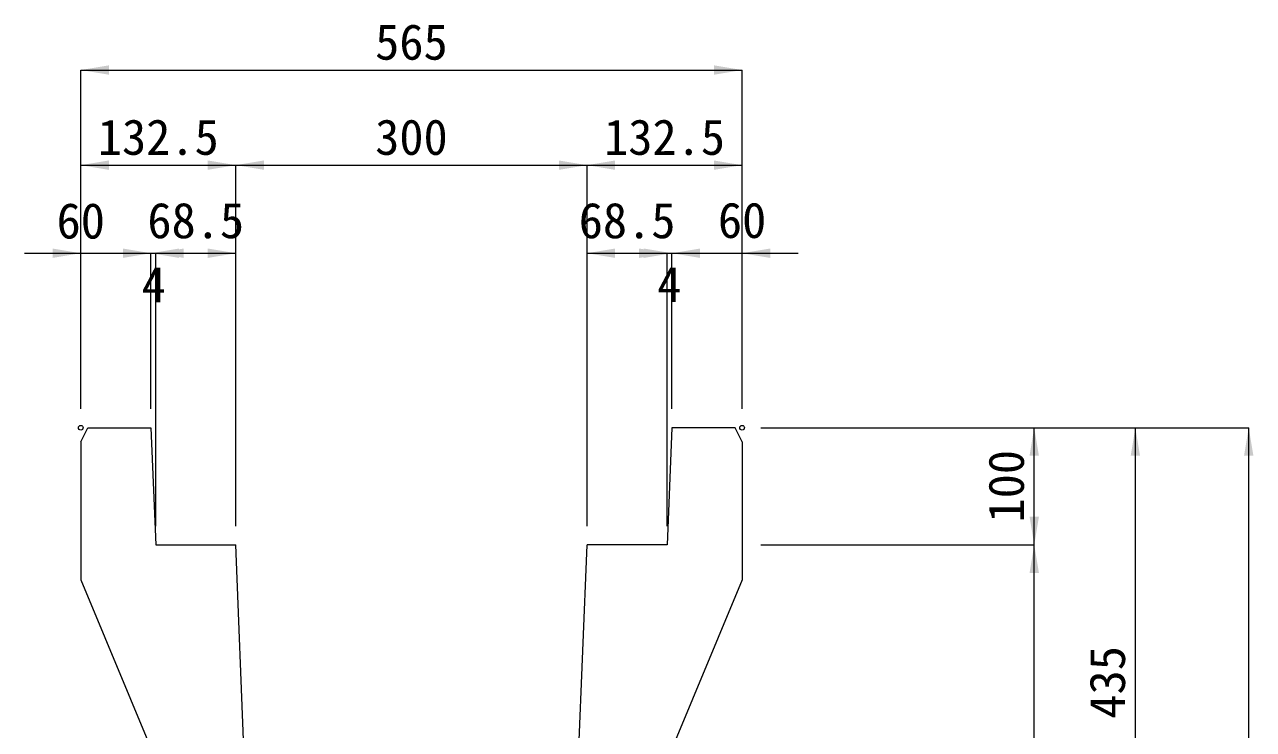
# Model space of a CAD drawing. Units: millimetres at full size; some dimension numbers follow another scale. Extents: x 190759 to 276146, y -52712 to -16236.
# Drawn here: x 214325 to 215375, y -21489 to -20887 of the extents above; entities that cross this region are included whole.
import ezdxf
from ezdxf.enums import TextEntityAlignment as Align

# ---------------------------------------------------------------- set-up
doc = ezdxf.new("R2010")
doc.units = ezdxf.units.MM
doc.header["$LTSCALE"] = 18
for name, color, linetype, lineweight in [('寸法線', 7, 'Continuous', 9), ('本体', 2, 'Continuous', 13), ('補助線', 8, 'Continuous', 13)]:
    doc.layers.add(name, color=color, linetype=linetype, lineweight=lineweight)
doc.styles.add('ＭＳ ゴシック', font='')
doc.styles.get('ＭＳ ゴシック').set_extended_font_data('MS Gothic')

# ---------------------------------------------------------------- blocks, each defined once
blk = doc.blocks.new('filled_arrow')
at = {"color": 0, "linetype": 'Continuous', "lineweight": -2}
blk.add_solid([(7.5, 1.25), (0, 0), (7.5, -1.25)], dxfattribs=at)

msp = doc.modelspace()

# ---------------------------------------------------------------- linework, layer by layer
at = {"layer": '寸法線'}
for p, q in [((214372.7, -20925.76), (214937.7, -20925.76)), ((214372.7, -21215.27), (214372.7, -20925.76)), ((214937.7, -21215.27), (214937.7, -20925.76)), ((214372.7, -21007.02), (214505.2, -21007.02)), ((214372.7, -21215.27), (214372.7, -21007.02)), ((214505.2, -21007.02), (214805.2, -21007.02)), ((214505.2, -21315.27), (214505.2, -21007.02)), ((214505.2, -21315.27), (214505.2, -21007.02)), ((214805.2, -21315.27), (214805.2, -21007.02)), ((214805.2, -21007.02), (214937.7, -21007.02)), ((214805.2, -21315.27), (214805.2, -21007.02)), ((214937.7, -21215.27), (214937.7, -21007.02)), ((214324.7, -21082.24), (214480.7, -21082.24)), ((214372.7, -21215.27), (214372.7, -21082.24)), ((214384.7, -21082.24), (214484.71, -21082.24)), ((214432.7, -21215.27), (214432.7, -21082.24)), ((214432.7, -21215.27), (214432.7, -21082.24)), ((214436.71, -21315.27), (214436.71, -21082.24)), ((214436.71, -21082.24), (214505.2, -21082.24)), ((214436.71, -21315.27), (214436.71, -21082.24)), ((214505.2, -21315.27), (214505.2, -21082.24)), ((214805.2, -21082.24), (214873.7, -21082.24)), ((214805.2, -21315.27), (214805.2, -21082.24)), ((214825.7, -21082.24), (214925.71, -21082.24)), ((214829.71, -21082.24), (214985.7, -21082.24)), ((214873.7, -21315.27), (214873.7, -21082.24)), ((214873.7, -21315.27), (214873.7, -21082.24)), ((214877.71, -21215.27), (214877.71, -21082.24)), ((214877.71, -21215.27), (214877.71, -21082.24)), ((214937.7, -21215.27), (214937.7, -21082.24)), ((214953.7, -21231.27), (215187.28, -21231.27)), ((214953.7, -21231.27), (215370.54, -21231.27)), ((214953.7, -21231.27), (215273.68, -21231.27)), ((215187.28, -21331.27), (215187.28, -21231.27)), ((215273.68, -21666.31), (215273.68, -21231.27)), ((215370.54, -22216.27), (215370.54, -21231.27)), ((214953.7, -21331.27), (215187.28, -21331.27)), ((214953.7, -21331.27), (215187.28, -21331.27)), ((215187.28, -22131.27), (215187.28, -21331.27))]:
    msp.add_line(p, q, dxfattribs=at)
at = {"layer": '本体'}
for p, q in [((214372.7, -21243.27), (214378.7, -21231.27)), ((214378.7, -21231.27), (214432.7, -21231.27)), ((214432.7, -21231.27), (214436.7, -21331.27)), ((214877.7, -21231.27), (214873.7, -21331.27)), ((214931.7, -21231.27), (214877.7, -21231.27)), ((214937.7, -21243.27), (214931.7, -21231.27)), ((214372.7, -21243.27), (214372.7, -21361.27)), ((214937.7, -21243.27), (214937.7, -21361.27)), ((214436.7, -21331.27), (214505.2, -21331.27)), ((214535.28, -22083.27), (214505.2, -21331.27)), ((214775.12, -22083.27), (214805.2, -21331.27)), ((214873.7, -21331.27), (214805.2, -21331.27)), ((214372.7, -21361.27), (214447.7, -21541.27)), ((214937.7, -21361.27), (214862.7, -21541.27))]:
    msp.add_line(p, q, dxfattribs=at)
at = {"layer": '補助線'}
for centre in [(214372.7, -21231.27), (214937.7, -21231.27)]:
    msp.add_circle(centre, 2, dxfattribs=at)

# ---------------------------------------------------------------- block references
at = {"layer": '寸法線', "xscale": 3.2, "yscale": 3.2}
for p in [(214372.7, -20925.76), (214372.7, -21007.02), (214505.2, -21007.02), (214805.2, -21007.02), (214432.7, -21082.24), (214436.71, -21082.24), (214436.71, -21082.24), (214805.2, -21082.24), (214877.71, -21082.24), (214937.7, -21082.24)]:
    msp.add_blockref('filled_arrow', p, dxfattribs=at)
for p, rotation in [((214937.7, -20925.76), 180), ((214505.2, -21007.02), 180), ((214805.2, -21007.02), 180), ((214937.7, -21007.02), 180), ((214372.7, -21082.24), 180), ((214432.7, -21082.24), 180), ((214505.2, -21082.24), 180), ((214873.7, -21082.24), 180), ((214873.7, -21082.24), 180), ((214877.71, -21082.24), 180), ((215187.28, -21231.27), 270), ((215273.68, -21231.27), 270), ((215370.54, -21231.27), 270), ((215187.28, -21331.27), 90), ((215187.28, -21331.27), 270)]:
    msp.add_blockref('filled_arrow', p, dxfattribs=dict(at, rotation=rotation))

# ---------------------------------------------------------------- texts
at = {"layer": '寸法線', "style": 'ＭＳ ゴシック'}
for s, p in [('565', (214655.2, -20901.76)), ('132.5', (214438.95, -20983.02)), ('300', (214655.2, -20983.02)), ('132.5', (214871.45, -20983.02)), ('60', (214372.7, -21054.51)), ('68.5', (214470.95, -21054.24)), ('68.5', (214839.45, -21054.24)), ('60', (214937.7, -21054.03)), ('4', (214435.04, -21109)), ('4', (214875.45, -21108.76))]:
    msp.add_text(s, height=30.38, dxfattribs=at).set_placement(p, align=Align.MIDDLE_CENTER)
for s, p in [('100', (215163.28, -21281.27)), ('435', (215249.68, -21448.79))]:
    msp.add_text(s, height=30.38, rotation=90, dxfattribs=at).set_placement(p, align=Align.MIDDLE_CENTER)

doc.saveas('drawing.dxf')
